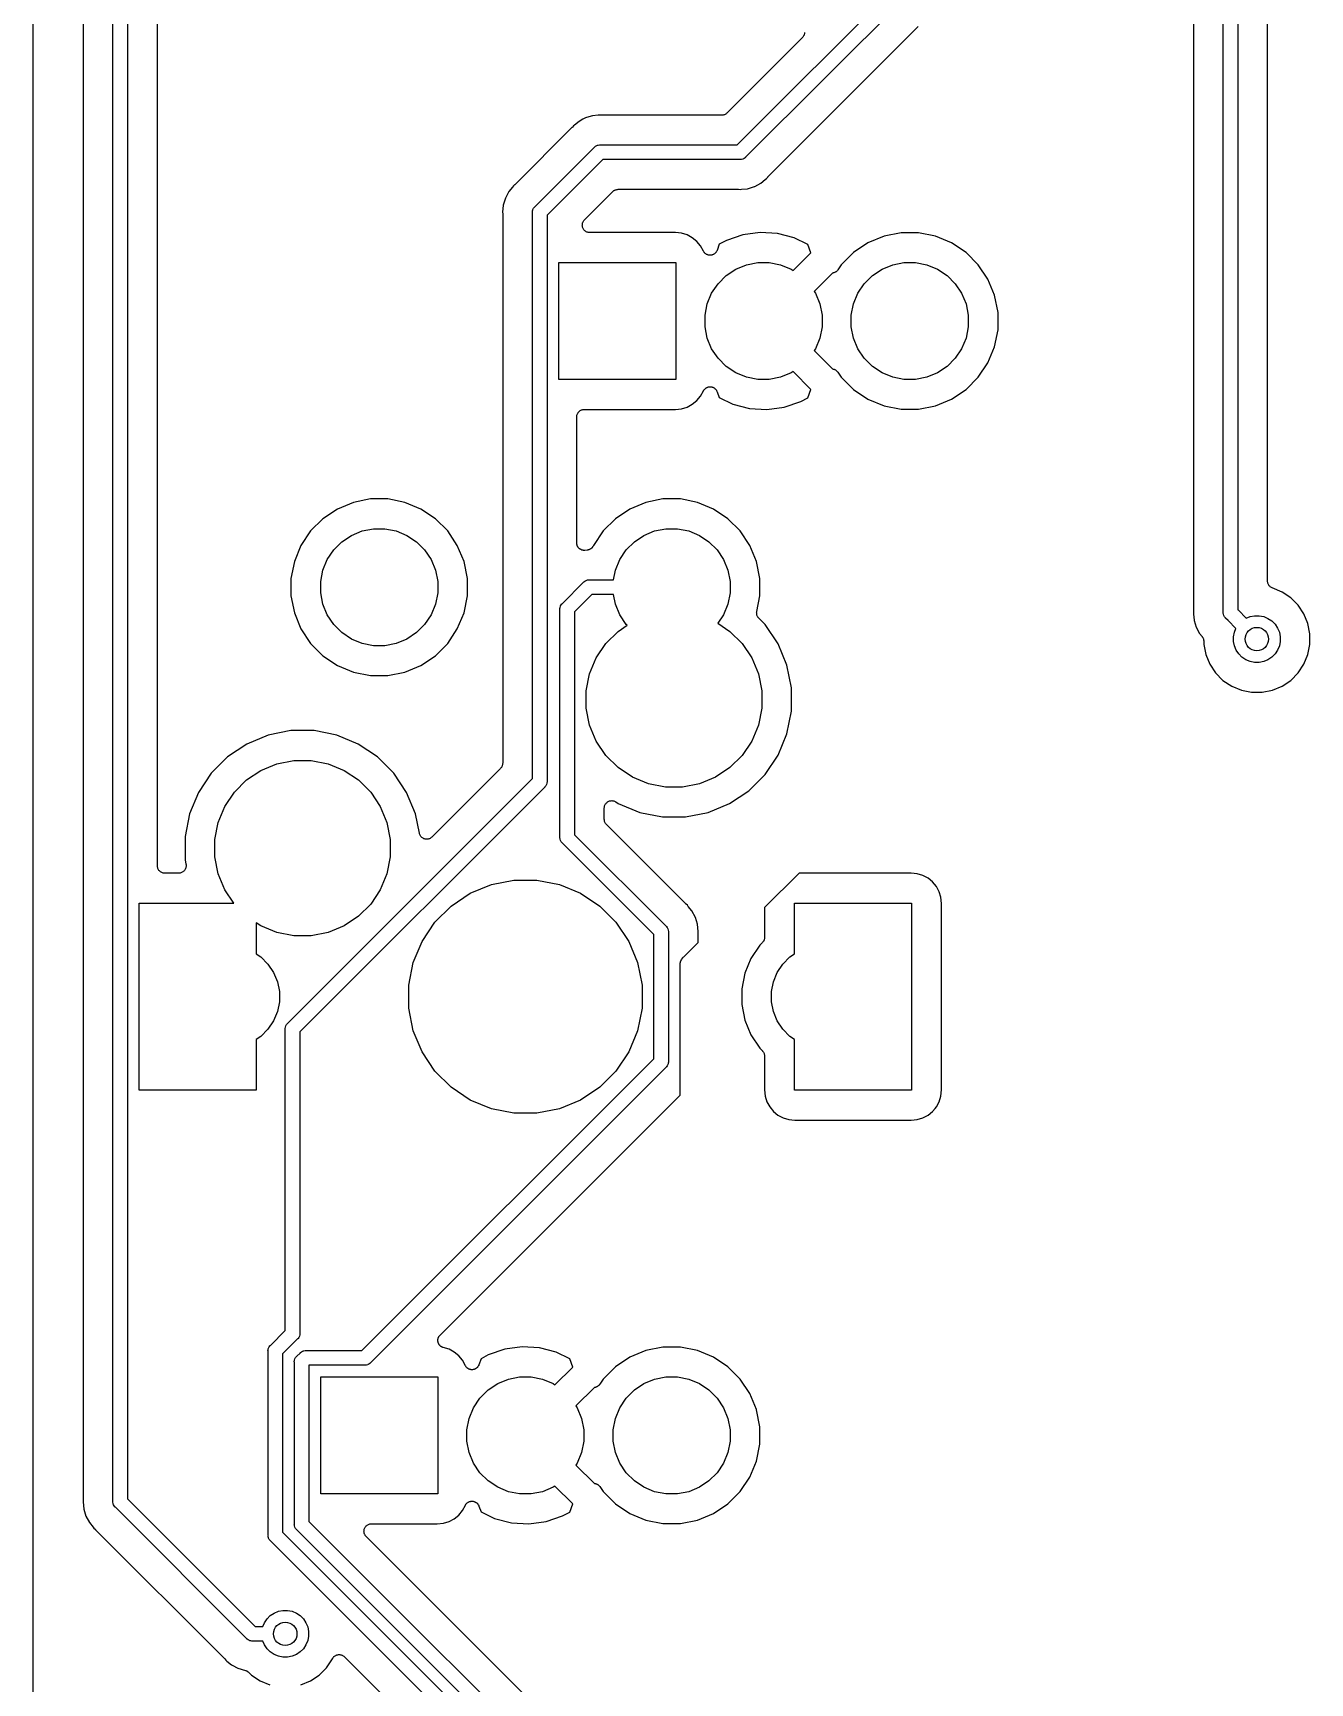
# Model space of a CAD drawing. Extents: x 59 to 2996, y -153 to 1402.
# Drawn here: x 472.15 to 493.97, y 650.74 to 678.95 of the extents above; entities that cross this region are included whole.
import ezdxf

# ---------------------------------------------------------------- set-up
doc = ezdxf.new("R2010")
doc.units = 0
doc.layers.add('BLACK', color=7, linetype='CONTINUOUS')

msp = doc.modelspace()

# ---------------------------------------------------------------- linework, layer by layer
at = {"layer": 'BLACK', "linetype": 'Continuous'}
for points in [[(472.146, 625.488), (472.146, 708.539)], [(473.005, 693.875), (473.005, 653.874), (473.005, 653.872), (473.004, 653.867), (473.004, 653.861), (473.002, 653.836), (473.014, 653.712), (473.05, 653.593), (473.109, 653.483), (473.172, 653.406), (473.172, 653.406), (473.188, 653.387), (473.207, 653.371), (473.209, 653.37), (473.212, 653.366), (473.216, 653.362), (475.418, 651.161), (475.419, 651.16), (475.422, 651.156), (475.426, 651.152), (475.442, 651.132), (475.461, 651.117), (475.461, 651.116), (475.538, 651.053), (475.549, 651.048), (475.549, 651.048), (475.648, 650.995), (475.78, 650.955), (475.781, 650.954), (475.786, 650.952), (475.792, 650.95), (475.798, 650.947), (475.804, 650.944), (475.809, 650.941), (475.813, 650.939), (475.819, 650.934), (475.824, 650.93), (475.828, 650.926), (475.833, 650.923), (475.879, 650.877), (476.027, 650.778), (476.193, 650.709)], [(473.763, 693.861), (473.763, 653.888), (475.944, 651.707), (476.076, 651.707), (476.103, 651.772), (476.147, 651.837), (476.202, 651.893), (476.268, 651.937), (476.341, 651.967), (476.418, 651.982), (476.497, 651.982), (476.574, 651.967), (476.647, 651.937), (476.712, 651.893), (476.768, 651.837), (476.812, 651.772), (476.842, 651.699), (476.857, 651.622), (476.857, 651.543), (476.842, 651.466), (476.812, 651.393), (476.768, 651.327), (476.712, 651.271), (476.647, 651.228), (476.574, 651.198), (476.497, 651.182), (476.418, 651.182), (476.341, 651.198), (476.268, 651.228), (476.202, 651.271), (476.147, 651.327), (476.103, 651.393), (476.076, 651.457), (475.898, 651.457), (475.892, 651.457), (475.886, 651.457), (475.886, 651.457), (475.867, 651.459), (475.854, 651.463), (475.844, 651.466), (475.822, 651.478), (475.808, 651.489), (475.808, 651.489), (475.803, 651.493), (475.799, 651.498), (473.554, 653.744), (473.549, 653.747), (473.545, 653.753), (473.533, 653.767), (473.522, 653.788), (473.516, 653.805), (473.514, 653.812), (473.513, 653.83), (473.513, 653.83), (473.512, 653.836), (473.513, 653.842), (473.513, 693.906)], [(485.335, 678.956), (485.334, 678.944), (485.332, 678.932), (485.332, 678.932), (485.332, 678.932), (485.329, 678.92), (485.325, 678.908), (485.325, 678.908), (485.325, 678.908), (485.319, 678.897), (485.313, 678.886), (485.313, 678.886), (485.313, 678.886), (485.305, 678.876), (485.298, 678.867), (484.008, 677.577), (484.008, 677.577), (484.008, 677.577), (484.008, 677.577), (484.007, 677.576), (483.997, 677.569), (483.988, 677.561), (483.988, 677.561), (483.987, 677.561), (483.977, 677.555), (483.967, 677.55), (483.966, 677.55), (483.965, 677.549), (483.954, 677.546), (483.943, 677.543), (483.942, 677.543), (483.941, 677.542), (483.93, 677.541), (483.918, 677.54), (481.87, 677.54), (481.868, 677.54), (481.863, 677.541), (481.858, 677.541), (481.833, 677.543), (481.808, 677.541), (481.808, 677.541), (481.709, 677.531), (481.645, 677.512), (481.645, 677.512), (481.589, 677.495), (481.547, 677.472), (481.48, 677.436), (481.402, 677.373), (481.402, 677.373), (481.383, 677.357), (481.367, 677.338), (481.366, 677.336), (481.362, 677.333), (481.359, 677.328), (480.386, 676.356), (480.385, 676.355), (480.381, 676.351), (480.377, 676.348), (480.358, 676.332), (480.342, 676.312), (480.342, 676.312), (480.279, 676.235), (480.22, 676.125), (480.184, 676.006), (480.172, 675.882), (480.174, 675.857), (480.174, 675.855), (480.174, 675.85), (480.175, 675.845), (480.175, 666.465), (480.175, 666.464), (480.175, 666.464), (480.175, 666.464), (480.175, 666.463), (480.173, 666.451), (480.172, 666.44), (480.172, 666.439), (480.172, 666.438), (480.168, 666.427), (480.165, 666.416), (480.165, 666.415), (480.164, 666.415), (480.159, 666.404), (480.153, 666.394), (480.153, 666.394), (480.152, 666.393), (480.145, 666.384), (480.137, 666.375), (478.964, 665.201), (478.963, 665.201), (478.963, 665.201), (478.963, 665.201), (478.963, 665.2), (478.953, 665.193), (478.944, 665.185), (478.944, 665.185), (478.943, 665.185), (478.932, 665.179), (478.922, 665.173), (478.922, 665.173), (478.921, 665.173), (478.91, 665.17), (478.898, 665.166), (478.898, 665.166), (478.897, 665.166), (478.885, 665.165), (478.873, 665.164), (478.873, 665.164), (478.873, 665.164), (478.861, 665.166), (478.849, 665.167), (478.848, 665.167), (478.848, 665.167), (478.837, 665.17), (478.825, 665.174), (478.825, 665.174), (478.824, 665.174), (478.814, 665.18), (478.803, 665.186), (478.803, 665.186), (478.803, 665.186), (478.793, 665.194), (478.784, 665.202), (478.784, 665.202), (478.784, 665.202), (478.776, 665.212), (478.768, 665.221), (478.768, 665.221), (478.768, 665.221), (478.762, 665.232), (478.757, 665.243), (478.757, 665.243), (478.757, 665.243), (478.753, 665.255), (478.75, 665.266), (478.683, 665.599), (478.532, 665.964), (478.312, 666.293), (478.033, 666.573), (477.704, 666.792), (477.338, 666.944), (476.95, 667.021), (476.555, 667.021), (476.167, 666.944), (475.801, 666.792), (475.473, 666.573), (475.193, 666.293), (474.973, 665.964), (474.822, 665.599), (474.745, 665.211), (474.745, 664.815), (474.76, 664.736), (474.761, 664.735), (474.761, 664.735), (474.761, 664.735), (474.761, 664.734), (474.762, 664.722), (474.763, 664.71), (474.763, 664.71), (474.763, 664.709), (474.762, 664.697), (474.76, 664.685), (474.76, 664.685), (474.76, 664.685), (474.757, 664.673), (474.753, 664.662), (474.753, 664.661), (474.753, 664.661), (474.747, 664.651), (474.741, 664.64), (474.741, 664.64), (474.741, 664.639), (474.733, 664.63), (474.725, 664.621), (474.725, 664.621), (474.725, 664.62), (474.715, 664.613), (474.706, 664.605), (474.706, 664.605), (474.706, 664.605), (474.695, 664.599), (474.684, 664.594), (474.684, 664.593), (474.684, 664.593), (474.672, 664.59), (474.661, 664.586), (474.66, 664.586), (474.66, 664.586), (474.648, 664.585), (474.636, 664.584), (474.398, 664.584), (474.397, 664.584), (474.397, 664.584), (474.397, 664.584), (474.396, 664.584), (474.384, 664.585), (474.372, 664.587), (474.372, 664.587), (474.371, 664.587), (474.36, 664.59), (474.348, 664.594), (474.348, 664.594), (474.348, 664.594), (474.337, 664.6), (474.327, 664.606), (474.326, 664.606), (474.326, 664.606), (474.317, 664.614), (474.308, 664.622), (474.307, 664.622), (474.307, 664.622), (474.299, 664.631), (474.292, 664.641), (474.292, 664.641), (474.291, 664.641), (474.286, 664.652), (474.28, 664.663), (474.28, 664.663), (474.28, 664.663), (474.277, 664.675), (474.273, 664.686), (474.273, 664.687), (474.273, 664.687), (474.272, 664.699), (474.271, 664.711), (474.271, 669.634), (474.271, 688.684)], [(492.741, 681.153), (492.741, 669.087), (492.75, 669.078), (492.885, 668.943), (492.949, 668.97), (493.027, 668.986), (493.106, 668.986), (493.183, 668.97), (493.256, 668.94), (493.321, 668.896), (493.377, 668.841), (493.421, 668.775), (493.451, 668.702), (493.466, 668.625), (493.466, 668.546), (493.451, 668.469), (493.421, 668.396), (493.377, 668.331), (493.321, 668.275), (493.256, 668.231), (493.183, 668.201), (493.106, 668.186), (493.027, 668.186), (492.949, 668.201), (492.877, 668.231), (492.811, 668.275), (492.755, 668.331), (492.712, 668.396), (492.682, 668.469), (492.666, 668.546), (492.666, 668.625), (492.682, 668.702), (492.708, 668.767), (492.573, 668.901), (492.532, 668.943), (492.527, 668.947), (492.523, 668.952), (492.512, 668.966), (492.5, 668.987), (492.493, 669.011), (492.492, 669.021), (492.491, 669.029), (492.491, 669.036), (492.491, 669.042), (492.491, 681.166)], [(491.983, 679.791), (491.983, 669.073), (491.983, 669.071), (491.983, 669.066), (491.983, 669.06), (491.98, 669.036), (491.983, 669.011), (491.992, 668.911), (491.994, 668.905), (491.994, 668.905), (492.028, 668.792), (492.087, 668.682), (492.129, 668.631), (492.13, 668.63), (492.133, 668.625), (492.137, 668.621), (492.14, 668.615), (492.144, 668.609), (492.146, 668.604), (492.149, 668.599), (492.151, 668.592), (492.153, 668.586), (492.154, 668.58), (492.156, 668.575), (492.156, 668.568), (492.158, 668.561), (492.158, 668.556), (492.158, 668.55), (492.158, 668.496), (492.193, 668.321), (492.261, 668.155), (492.361, 668.007), (492.487, 667.88), (492.636, 667.781), (492.801, 667.712), (492.977, 667.678), (493.156, 667.678), (493.331, 667.712), (493.496, 667.781), (493.645, 667.88), (493.771, 668.007), (493.871, 668.155), (493.939, 668.321), (493.974, 668.496), (493.974, 668.675), (493.939, 668.85), (493.871, 669.016), (493.771, 669.164), (493.645, 669.291), (493.496, 669.39), (493.328, 669.46), (493.327, 669.46), (493.327, 669.46), (493.327, 669.46), (493.326, 669.461), (493.316, 669.467), (493.305, 669.472), (493.305, 669.472), (493.304, 669.473), (493.295, 669.48), (493.286, 669.488), (493.286, 669.488), (493.285, 669.489), (493.278, 669.498), (493.27, 669.507), (493.27, 669.508), (493.27, 669.508), (493.264, 669.519), (493.259, 669.529), (493.259, 669.53), (493.258, 669.53), (493.255, 669.541), (493.252, 669.553), (493.252, 669.553), (493.251, 669.554), (493.25, 669.566), (493.249, 669.577), (493.249, 679.751)], [(480.365, 649.012), (476.204, 653.173), (476.199, 653.177), (476.195, 653.182), (476.183, 653.196), (476.172, 653.218), (476.171, 653.22), (476.164, 653.242), (476.163, 653.26), (476.163, 653.26), (476.162, 653.266), (476.163, 653.272), (476.163, 656.413), (476.162, 656.419), (476.164, 656.436), (476.164, 656.444), (476.168, 656.455), (476.172, 656.467), (476.183, 656.489), (476.195, 656.503), (476.195, 656.503), (476.199, 656.508), (476.204, 656.512), (476.458, 656.766), (476.458, 661.919), (476.457, 661.925), (476.458, 661.931), (476.458, 661.931), (476.46, 661.95), (476.467, 661.973), (476.478, 661.995), (476.494, 662.014), (476.499, 662.018), (480.683, 666.202), (480.683, 675.876), (480.682, 675.882), (480.684, 675.905), (480.684, 675.906), (480.69, 675.924), (480.692, 675.93), (480.703, 675.952), (480.715, 675.966), (480.715, 675.966), (480.719, 675.971), (480.724, 675.975), (481.74, 676.991), (481.744, 676.996), (481.749, 677), (481.749, 677), (481.763, 677.012), (481.785, 677.023), (481.797, 677.027), (481.808, 677.03), (481.827, 677.032), (481.827, 677.032), (481.833, 677.033), (481.839, 677.032), (484.181, 677.032), (486.827, 679.678)], [(487.036, 679.533), (484.326, 676.823), (484.322, 676.818), (484.317, 676.814), (484.303, 676.803), (484.282, 676.792), (484.281, 676.791), (484.257, 676.784), (484.239, 676.782), (484.239, 676.782), (484.233, 676.782), (484.227, 676.782), (481.885, 676.782), (480.933, 675.83), (480.933, 666.156), (480.933, 666.15), (480.931, 666.125), (480.924, 666.102), (480.912, 666.08), (480.9, 666.066), (480.9, 666.066), (480.896, 666.061), (480.892, 666.057), (476.708, 661.873), (476.708, 656.721), (476.709, 656.715), (476.708, 656.708), (476.708, 656.708), (476.706, 656.69), (476.699, 656.667), (476.689, 656.648), (476.687, 656.645), (476.676, 656.631), (476.676, 656.631), (476.672, 656.626), (476.667, 656.622), (476.413, 656.368), (476.413, 653.318), (480.551, 649.179)], [(481.954, 649.131), (477.84, 653.245), (477.839, 653.246), (477.839, 653.246), (477.839, 653.246), (477.839, 653.246), (477.831, 653.256), (477.824, 653.265), (477.824, 653.266), (477.824, 653.266), (477.818, 653.277), (477.812, 653.287), (477.812, 653.288), (477.812, 653.288), (477.809, 653.3), (477.805, 653.311), (477.805, 653.311), (477.805, 653.312), (477.804, 653.324), (477.803, 653.336), (477.803, 653.336), (477.803, 653.336), (477.804, 653.348), (477.806, 653.36), (477.806, 653.361), (477.806, 653.361), (477.809, 653.372), (477.813, 653.384), (477.813, 653.384), (477.813, 653.384), (477.819, 653.395), (477.825, 653.406), (477.825, 653.406), (477.825, 653.406), (477.833, 653.416), (477.841, 653.425), (477.841, 653.425), (477.841, 653.425), (477.85, 653.433), (477.86, 653.441), (477.86, 653.441), (477.86, 653.441), (477.871, 653.447), (477.882, 653.452), (477.882, 653.452), (477.882, 653.452), (477.894, 653.456), (477.905, 653.459), (477.906, 653.459), (477.906, 653.46), (477.918, 653.461), (477.93, 653.462), (479.056, 653.462), (479.162, 653.472), (479.258, 653.501), (479.346, 653.549), (479.424, 653.612), (479.487, 653.689), (479.537, 653.782), (479.537, 653.784), (479.542, 653.791), (479.547, 653.798), (479.549, 653.801), (479.552, 653.804), (479.558, 653.81), (479.564, 653.817), (479.567, 653.819), (479.569, 653.821), (479.577, 653.826), (479.584, 653.831), (479.587, 653.833), (479.59, 653.835), (479.598, 653.838), (479.606, 653.842), (479.61, 653.843), (479.613, 653.844), (479.622, 653.846), (479.63, 653.848), (479.634, 653.848), (479.637, 653.849), (479.646, 653.849), (479.655, 653.849), (479.659, 653.848), (479.662, 653.848), (479.671, 653.847), (479.68, 653.845), (479.683, 653.844), (479.686, 653.843), (479.695, 653.84), (479.703, 653.837), (479.706, 653.835), (479.709, 653.834), (479.717, 653.829), (479.724, 653.824), (479.727, 653.822), (479.73, 653.82), (479.736, 653.814), (479.743, 653.808), (479.745, 653.805), (479.747, 653.802), (479.752, 653.795), (479.757, 653.788), (479.759, 653.785), (479.761, 653.782), (479.764, 653.773), (479.768, 653.765), (479.804, 653.665), (480.037, 653.552), (480.324, 653.477), (480.62, 653.459), (480.915, 653.499), (481.198, 653.597), (481.32, 653.662), (481.372, 653.805), (481.068, 654.108), (481.036, 654.087), (480.854, 654.011), (480.661, 653.973), (480.464, 653.973), (480.271, 654.011), (480.089, 654.087), (479.925, 654.196), (479.786, 654.335), (479.676, 654.499), (479.601, 654.681), (479.563, 654.874), (479.563, 655.071), (479.601, 655.265), (479.676, 655.447), (479.786, 655.61), (479.925, 655.75), (480.089, 655.859), (480.271, 655.935), (480.464, 655.973), (480.661, 655.973), (480.854, 655.935), (481.036, 655.859), (481.068, 655.838), (481.372, 656.141), (481.321, 656.281), (481.089, 656.394), (480.801, 656.469), (480.505, 656.487), (480.211, 656.447), (479.928, 656.349), (479.805, 656.284), (479.768, 656.18), (479.767, 656.179), (479.764, 656.171), (479.76, 656.163), (479.758, 656.16), (479.756, 656.157), (479.751, 656.15), (479.746, 656.142), (479.744, 656.14), (479.741, 656.137), (479.735, 656.131), (479.728, 656.125), (479.725, 656.123), (479.723, 656.121), (479.715, 656.116), (479.708, 656.111), (479.704, 656.11), (479.701, 656.108), (479.693, 656.105), (479.685, 656.102), (479.681, 656.101), (479.678, 656.1), (479.669, 656.099), (479.66, 656.097), (479.657, 656.097), (479.653, 656.097), (479.644, 656.097), (479.636, 656.097), (479.632, 656.098), (479.629, 656.098), (479.62, 656.101), (479.611, 656.102), (479.608, 656.104), (479.605, 656.105), (479.597, 656.108), (479.588, 656.112), (479.585, 656.114), (479.582, 656.115), (479.575, 656.121), (479.568, 656.126), (479.565, 656.128), (479.562, 656.13), (479.557, 656.137), (479.55, 656.143), (479.548, 656.146), (479.546, 656.149), (479.542, 656.157), (479.537, 656.164), (479.487, 656.257), (479.424, 656.334), (479.346, 656.397), (479.258, 656.445), (479.156, 656.475), (479.155, 656.476), (479.149, 656.478), (479.144, 656.48), (479.138, 656.483), (479.132, 656.486), (479.127, 656.489), (479.122, 656.492), (479.117, 656.496), (479.112, 656.5), (479.107, 656.504), (479.103, 656.508), (479.099, 656.513), (479.094, 656.517), (479.091, 656.522), (479.087, 656.527), (479.084, 656.533), (479.081, 656.538), (479.079, 656.544), (479.076, 656.549), (479.074, 656.555), (479.071, 656.561), (479.07, 656.567), (479.069, 656.573), (479.068, 656.579), (479.067, 656.586), (479.067, 656.591), (479.066, 656.597), (479.067, 656.604), (479.067, 656.61), (479.068, 656.616), (479.069, 656.622), (479.071, 656.628), (479.072, 656.635), (479.074, 656.64), (479.076, 656.646), (479.079, 656.651), (479.082, 656.657), (479.085, 656.662), (479.088, 656.668), (479.092, 656.673), (479.096, 656.678), (479.1, 656.682), (479.104, 656.687), (483.207, 660.79), (483.207, 663.001), (483.206, 663.01), (483.209, 663.048), (483.22, 663.084), (483.231, 663.103), (483.238, 663.117), (483.253, 663.136), (483.256, 663.138), (483.256, 663.138), (483.262, 663.146), (483.269, 663.152), (483.515, 663.397), (483.515, 663.549), (483.515, 663.55), (483.515, 663.556), (483.515, 663.561), (483.518, 663.586), (483.505, 663.71), (483.469, 663.829), (483.41, 663.939), (483.347, 664.016), (483.347, 664.016), (483.331, 664.036), (483.312, 664.052), (483.311, 664.053), (483.307, 664.057), (483.303, 664.06), (481.948, 665.415), (481.948, 665.415), (481.948, 665.415), (481.948, 665.415), (481.947, 665.416), (481.939, 665.425), (481.932, 665.434), (481.932, 665.435), (481.931, 665.436), (481.926, 665.446), (481.92, 665.456), (481.92, 665.457), (481.92, 665.458), (481.916, 665.469), (481.913, 665.48), (481.913, 665.481), (481.913, 665.481), (481.912, 665.493), (481.911, 665.505), (481.911, 665.697), (481.911, 665.698), (481.911, 665.698), (481.911, 665.698), (481.911, 665.699), (481.912, 665.711), (481.913, 665.723), (481.913, 665.723), (481.913, 665.723), (481.917, 665.735), (481.921, 665.746), (481.921, 665.747), (481.921, 665.747), (481.927, 665.757), (481.933, 665.768), (481.933, 665.768), (481.933, 665.769), (481.941, 665.778), (481.948, 665.787), (481.949, 665.787), (481.949, 665.788), (481.958, 665.795), (481.968, 665.803), (481.968, 665.803), (481.968, 665.803), (481.979, 665.809), (481.99, 665.814), (481.99, 665.814), (481.99, 665.815), (482.002, 665.818), (482.013, 665.821), (482.014, 665.821), (482.014, 665.822), (482.026, 665.823), (482.038, 665.824), (482.038, 665.824), (482.039, 665.824), (482.051, 665.823), (482.063, 665.821), (482.063, 665.821), (482.063, 665.821), (482.075, 665.818), (482.086, 665.814), (482.087, 665.814), (482.087, 665.814), (482.098, 665.808), (482.108, 665.802), (482.151, 665.773), (482.517, 665.622), (482.905, 665.545), (483.3, 665.545), (483.688, 665.622), (484.054, 665.773), (484.383, 665.993), (484.662, 666.273), (484.882, 666.602), (485.033, 666.967), (485.111, 667.355), (485.111, 667.751), (485.033, 668.139), (484.882, 668.504), (484.662, 668.833), (484.552, 668.943), (484.552, 668.943), (484.552, 668.943), (484.552, 668.943), (484.551, 668.944), (484.544, 668.953), (484.536, 668.963), (484.536, 668.963), (484.536, 668.964), (484.53, 668.974), (484.525, 668.985), (484.524, 668.985), (484.524, 668.986), (484.521, 668.997), (484.518, 669.008), (484.517, 669.009), (484.517, 669.009), (484.516, 669.021), (484.515, 669.033), (484.515, 669.034), (484.515, 669.034), (484.516, 669.046), (484.518, 669.058), (484.571, 669.324), (484.571, 669.621), (484.513, 669.913), (484.399, 670.187), (484.234, 670.434), (484.024, 670.644), (483.777, 670.809), (483.503, 670.923), (483.211, 670.981), (482.914, 670.981), (482.623, 670.923), (482.348, 670.809), (482.101, 670.644), (481.891, 670.434), (481.726, 670.187), (481.725, 670.184), (481.724, 670.182), (481.722, 670.177), (481.719, 670.172), (481.716, 670.167), (481.712, 670.161), (481.709, 670.156), (481.705, 670.152), (481.701, 670.147), (481.696, 670.142), (481.692, 670.138), (481.688, 670.134), (481.682, 670.13), (481.677, 670.126), (481.672, 670.124), (481.667, 670.12), (481.661, 670.118), (481.655, 670.115), (481.65, 670.113), (481.644, 670.111), (481.638, 670.11), (481.631, 670.108), (481.626, 670.107), (481.62, 670.106), (481.58, 670.102), (481.578, 670.102), (481.573, 670.102), (481.567, 670.102), (481.56, 670.102), (481.554, 670.102), (481.548, 670.104), (481.542, 670.104), (481.536, 670.106), (481.529, 670.108), (481.524, 670.11), (481.518, 670.112), (481.513, 670.115), (481.507, 670.117), (481.502, 670.121), (481.497, 670.123), (481.492, 670.128), (481.486, 670.131), (481.482, 670.135), (481.478, 670.139), (481.473, 670.144), (481.469, 670.149), (481.466, 670.154), (481.462, 670.158), (481.459, 670.164), (481.455, 670.17), (481.453, 670.175), (481.45, 670.18), (481.448, 670.187), (481.446, 670.193), (481.445, 670.198), (481.443, 670.204), (481.442, 670.211), (481.441, 670.217), (481.441, 670.223), (481.441, 670.229), (481.441, 672.385), (481.441, 672.386), (481.441, 672.386), (481.441, 672.386), (481.441, 672.387), (481.442, 672.399), (481.443, 672.41), (481.443, 672.411), (481.443, 672.411), (481.447, 672.423), (481.451, 672.434), (481.451, 672.434), (481.451, 672.435), (481.457, 672.445), (481.462, 672.456), (481.463, 672.456), (481.463, 672.457), (481.471, 672.466), (481.478, 672.475), (481.478, 672.475), (481.479, 672.476), (481.488, 672.483), (481.497, 672.491), (481.498, 672.491), (481.498, 672.491), (481.509, 672.497), (481.519, 672.502), (481.52, 672.502), (481.52, 672.503), (481.532, 672.506), (481.543, 672.509), (481.543, 672.509), (481.544, 672.51), (481.556, 672.511), (481.568, 672.512), (483.126, 672.512), (483.232, 672.522), (483.328, 672.551), (483.416, 672.599), (483.494, 672.662), (483.557, 672.739), (483.607, 672.832), (483.607, 672.834), (483.612, 672.841), (483.617, 672.848), (483.619, 672.851), (483.622, 672.854), (483.628, 672.86), (483.634, 672.867), (483.637, 672.869), (483.639, 672.871), (483.647, 672.876), (483.654, 672.881), (483.657, 672.883), (483.66, 672.885), (483.668, 672.888), (483.676, 672.892), (483.68, 672.893), (483.683, 672.894), (483.692, 672.896), (483.7, 672.898), (483.704, 672.898), (483.707, 672.899), (483.716, 672.899), (483.725, 672.899), (483.729, 672.898), (483.732, 672.898), (483.741, 672.897), (483.75, 672.895), (483.753, 672.894), (483.756, 672.893), (483.765, 672.89), (483.773, 672.887), (483.776, 672.885), (483.779, 672.884), (483.787, 672.879), (483.794, 672.874), (483.797, 672.872), (483.8, 672.87), (483.806, 672.864), (483.813, 672.858), (483.815, 672.855), (483.817, 672.852), (483.822, 672.845), (483.827, 672.838), (483.829, 672.835), (483.831, 672.832), (483.834, 672.823), (483.838, 672.815), (483.874, 672.715), (484.107, 672.602), (484.394, 672.527), (484.69, 672.509), (484.985, 672.549), (485.268, 672.647), (485.39, 672.712), (485.442, 672.855), (485.138, 673.158), (485.106, 673.137), (484.924, 673.061), (484.731, 673.023), (484.534, 673.023), (484.341, 673.061), (484.159, 673.137), (483.995, 673.246), (483.856, 673.385), (483.746, 673.549), (483.671, 673.731), (483.633, 673.924), (483.633, 674.121), (483.671, 674.315), (483.746, 674.497), (483.856, 674.66), (483.995, 674.8), (484.159, 674.909), (484.341, 674.985), (484.534, 675.023), (484.731, 675.023), (484.924, 674.985), (485.106, 674.909), (485.138, 674.888), (485.442, 675.191), (485.391, 675.331), (485.159, 675.444), (484.871, 675.519), (484.575, 675.537), (484.281, 675.497), (483.998, 675.399), (483.875, 675.334), (483.838, 675.23), (483.837, 675.229), (483.834, 675.221), (483.83, 675.213), (483.828, 675.21), (483.826, 675.207), (483.821, 675.2), (483.816, 675.192), (483.814, 675.19), (483.811, 675.187), (483.805, 675.181), (483.798, 675.175), (483.795, 675.173), (483.793, 675.171), (483.785, 675.166), (483.778, 675.161), (483.774, 675.16), (483.771, 675.158), (483.763, 675.155), (483.755, 675.152), (483.751, 675.151), (483.748, 675.15), (483.739, 675.149), (483.73, 675.147), (483.727, 675.147), (483.723, 675.147), (483.714, 675.147), (483.706, 675.147), (483.702, 675.148), (483.699, 675.148), (483.69, 675.151), (483.681, 675.152), (483.678, 675.154), (483.675, 675.155), (483.667, 675.158), (483.658, 675.162), (483.655, 675.164), (483.652, 675.165), (483.645, 675.171), (483.638, 675.176), (483.635, 675.178), (483.632, 675.18), (483.627, 675.187), (483.62, 675.193), (483.618, 675.196), (483.616, 675.199), (483.612, 675.207), (483.607, 675.214), (483.557, 675.307), (483.494, 675.384), (483.416, 675.447), (483.328, 675.495), (483.232, 675.524), (483.126, 675.534), (481.662, 675.534), (481.66, 675.534), (481.66, 675.534), (481.66, 675.534), (481.66, 675.534), (481.648, 675.535), (481.636, 675.537), (481.635, 675.537), (481.635, 675.537), (481.623, 675.541), (481.612, 675.544), (481.612, 675.544), (481.611, 675.544), (481.601, 675.55), (481.59, 675.556), (481.59, 675.556), (481.59, 675.556), (481.58, 675.564), (481.571, 675.572), (481.571, 675.572), (481.571, 675.572), (481.563, 675.582), (481.555, 675.591), (481.555, 675.591), (481.555, 675.591), (481.55, 675.602), (481.544, 675.613), (481.544, 675.613), (481.544, 675.613), (481.54, 675.625), (481.537, 675.637), (481.537, 675.637), (481.537, 675.637), (481.536, 675.649), (481.535, 675.661), (481.535, 675.662), (481.535, 675.662), (481.536, 675.674), (481.537, 675.686), (481.537, 675.686), (481.537, 675.687), (481.541, 675.698), (481.544, 675.71), (481.544, 675.71), (481.544, 675.71), (481.55, 675.721), (481.556, 675.732), (481.556, 675.732), (481.556, 675.732), (481.564, 675.741), (481.572, 675.751), (482.058, 676.237), (482.058, 676.237), (482.058, 676.237), (482.058, 676.237), (482.059, 676.238), (482.068, 676.246), (482.077, 676.253), (482.078, 676.253), (482.079, 676.254), (482.089, 676.259), (482.099, 676.265), (482.1, 676.265), (482.101, 676.265), (482.112, 676.268), (482.123, 676.272), (482.124, 676.272), (482.124, 676.272), (482.136, 676.273), (482.148, 676.274), (484.196, 676.274), (484.197, 676.274), (484.203, 676.274), (484.208, 676.274), (484.233, 676.271), (484.258, 676.274), (484.258, 676.274), (484.357, 676.283), (484.476, 676.32), (484.484, 676.324), (484.586, 676.378), (484.663, 676.442), (484.663, 676.442), (484.683, 676.457), (484.699, 676.477), (484.7, 676.478), (484.704, 676.482), (484.707, 676.486), (487.277, 679.056)], [(481.408, 648.605), (476.654, 653.36), (476.649, 653.364), (476.643, 653.371), (476.633, 653.383), (476.622, 653.404), (476.621, 653.407), (476.614, 653.428), (476.613, 653.446), (476.613, 653.446), (476.612, 653.452), (476.613, 653.459), (476.613, 656.227), (476.612, 656.233), (476.614, 656.257), (476.622, 656.281), (476.633, 656.303), (476.645, 656.317), (476.645, 656.317), (476.649, 656.322), (476.654, 656.326), (476.71, 656.382), (476.714, 656.387), (476.719, 656.391), (476.719, 656.391), (476.733, 656.402), (476.755, 656.414), (476.772, 656.419), (476.778, 656.421), (476.797, 656.423), (476.797, 656.423), (476.803, 656.424), (476.809, 656.423), (477.768, 656.423), (482.757, 661.412), (482.757, 663.534), (481.194, 665.097), (481.189, 665.101), (481.185, 665.106), (481.173, 665.12), (481.162, 665.142), (481.154, 665.165), (481.154, 665.173), (481.153, 665.184), (481.153, 665.184), (481.152, 665.19), (481.153, 665.196), (481.153, 669.096), (481.152, 669.102), (481.153, 669.108), (481.153, 669.108), (481.154, 669.127), (481.162, 669.15), (481.163, 669.154), (481.173, 669.172), (481.185, 669.186), (481.185, 669.186), (481.189, 669.191), (481.194, 669.195), (481.556, 669.557), (481.56, 669.562), (481.564, 669.566), (481.564, 669.566), (481.579, 669.577), (481.6, 669.589), (481.624, 669.596), (481.625, 669.596), (481.642, 669.598), (481.648, 669.599), (481.655, 669.598), (482.068, 669.598), (482.101, 669.765), (482.176, 669.947), (482.286, 670.11), (482.425, 670.25), (482.589, 670.359), (482.771, 670.435), (482.964, 670.473), (483.161, 670.473), (483.354, 670.435), (483.536, 670.359), (483.7, 670.25), (483.839, 670.11), (483.949, 669.947), (484.024, 669.765), (484.063, 669.571), (484.063, 669.374), (484.024, 669.181), (483.949, 668.999), (483.853, 668.856), (484.059, 668.718), (484.268, 668.509), (484.432, 668.263), (484.545, 667.99), (484.603, 667.701), (484.603, 667.405), (484.545, 667.115), (484.432, 666.842), (484.268, 666.597), (484.059, 666.388), (483.813, 666.224), (483.54, 666.111), (483.25, 666.053), (482.955, 666.053), (482.665, 666.111), (482.392, 666.224), (482.146, 666.388), (481.938, 666.597), (481.773, 666.842), (481.66, 667.115), (481.603, 667.405), (481.603, 667.701), (481.66, 667.99), (481.773, 668.263), (481.938, 668.509), (482.146, 668.718), (482.3, 668.821), (482.286, 668.835), (482.176, 668.999), (482.101, 669.181), (482.068, 669.348), (481.7, 669.348), (481.403, 669.05), (481.403, 665.242), (482.966, 663.679), (482.97, 663.675), (482.974, 663.67), (482.974, 663.67), (482.986, 663.656), (482.998, 663.634), (483.005, 663.611), (483.007, 663.586), (483.007, 663.58), (483.007, 661.366), (483.007, 661.36), (483.007, 661.354), (483.007, 661.354), (483.005, 661.335), (483.001, 661.324), (482.998, 661.312), (482.986, 661.29), (482.974, 661.276), (482.974, 661.276), (482.97, 661.271), (482.966, 661.267), (477.912, 656.214), (477.908, 656.209), (477.904, 656.205), (477.889, 656.194), (477.871, 656.184), (477.868, 656.182), (477.844, 656.175), (477.826, 656.173), (477.826, 656.173), (477.82, 656.172), (477.813, 656.173), (476.863, 656.173), (476.863, 653.504), (481.617, 648.75)], [(476.722, 650.709), (476.888, 650.778), (477.036, 650.877), (477.163, 651.003), (477.263, 651.154), (477.267, 651.162), (477.273, 651.172), (477.273, 651.172), (477.274, 651.173), (477.281, 651.182), (477.289, 651.191), (477.289, 651.191), (477.29, 651.192), (477.299, 651.199), (477.308, 651.207), (477.309, 651.207), (477.309, 651.207), (477.32, 651.213), (477.33, 651.218), (477.331, 651.218), (477.331, 651.218), (477.342, 651.222), (477.354, 651.225), (477.354, 651.225), (477.355, 651.225), (477.367, 651.227), (477.379, 651.228), (477.379, 651.228), (477.379, 651.228), (477.391, 651.226), (477.403, 651.225), (477.404, 651.225), (477.404, 651.225), (477.416, 651.221), (477.427, 651.218), (477.427, 651.218), (477.428, 651.218), (477.438, 651.212), (477.449, 651.206), (477.449, 651.206), (477.449, 651.206), (477.459, 651.198), (477.468, 651.19), (479.984, 648.675)]]:
    msp.add_lwpolyline(points, dxfattribs=at)
for points in [[(486.693, 675.473), (486.418, 675.359), (486.171, 675.194), (485.961, 674.984), (485.903, 674.897), (485.902, 674.896), (485.896, 674.889), (485.891, 674.882), (485.889, 674.88), (485.886, 674.877), (485.879, 674.871), (485.873, 674.865), (485.87, 674.864), (485.867, 674.862), (485.859, 674.857), (485.851, 674.853), (485.848, 674.852), (485.845, 674.85), (485.836, 674.848), (485.828, 674.845), (485.824, 674.844), (485.821, 674.843), (485.812, 674.842), (485.811, 674.842), (485.497, 674.529), (485.519, 674.497), (485.594, 674.315), (485.633, 674.121), (485.633, 673.924), (485.594, 673.731), (485.519, 673.549), (485.497, 673.517), (485.811, 673.204), (485.814, 673.203), (485.823, 673.202), (485.826, 673.201), (485.83, 673.201), (485.838, 673.198), (485.847, 673.195), (485.85, 673.193), (485.853, 673.192), (485.861, 673.188), (485.868, 673.183), (485.871, 673.181), (485.874, 673.179), (485.881, 673.173), (485.888, 673.168), (485.89, 673.165), (485.892, 673.163), (485.898, 673.155), (485.903, 673.148), (485.961, 673.062), (486.171, 672.852), (486.418, 672.687), (486.693, 672.573), (486.984, 672.515), (487.281, 672.515), (487.573, 672.573), (487.847, 672.687), (488.094, 672.852), (488.304, 673.062), (488.469, 673.309), (488.583, 673.583), (488.641, 673.874), (488.641, 674.171), (488.583, 674.463), (488.469, 674.737), (488.304, 674.984), (488.094, 675.194), (487.847, 675.359), (487.573, 675.473), (487.281, 675.531), (486.984, 675.531)], [(481.133, 673.023), (481.133, 675.023), (483.133, 675.023), (483.133, 673.023)], [(487.606, 674.909), (487.77, 674.8), (487.909, 674.66), (488.019, 674.497), (488.094, 674.315), (488.133, 674.121), (488.133, 673.924), (488.094, 673.731), (488.019, 673.549), (487.909, 673.385), (487.77, 673.246), (487.606, 673.137), (487.424, 673.061), (487.231, 673.023), (487.034, 673.023), (486.841, 673.061), (486.659, 673.137), (486.495, 673.246), (486.356, 673.385), (486.246, 673.549), (486.171, 673.731), (486.133, 673.924), (486.133, 674.121), (486.171, 674.315), (486.246, 674.497), (486.356, 674.66), (486.495, 674.8), (486.659, 674.909), (486.841, 674.985), (487.034, 675.023), (487.231, 675.023), (487.424, 674.985)], [(477.623, 670.923), (477.348, 670.809), (477.101, 670.644), (476.891, 670.434), (476.726, 670.187), (476.613, 669.913), (476.555, 669.621), (476.555, 669.324), (476.613, 669.033), (476.726, 668.759), (476.891, 668.512), (477.101, 668.302), (477.348, 668.137), (477.623, 668.023), (477.914, 667.965), (478.211, 667.965), (478.503, 668.023), (478.777, 668.137), (479.024, 668.302), (479.234, 668.512), (479.399, 668.759), (479.513, 669.033), (479.571, 669.324), (479.571, 669.621), (479.513, 669.913), (479.399, 670.187), (479.234, 670.434), (479.024, 670.644), (478.777, 670.809), (478.503, 670.923), (478.211, 670.981), (477.914, 670.981)], [(478.536, 670.359), (478.7, 670.25), (478.839, 670.11), (478.949, 669.947), (479.024, 669.765), (479.063, 669.571), (479.063, 669.374), (479.024, 669.181), (478.949, 668.999), (478.839, 668.835), (478.7, 668.696), (478.536, 668.587), (478.354, 668.511), (478.161, 668.473), (477.964, 668.473), (477.771, 668.511), (477.589, 668.587), (477.425, 668.696), (477.286, 668.835), (477.176, 668.999), (477.101, 669.181), (477.063, 669.374), (477.063, 669.571), (477.101, 669.765), (477.176, 669.947), (477.286, 670.11), (477.425, 670.25), (477.589, 670.359), (477.771, 670.435), (477.964, 670.473), (478.161, 670.473), (478.354, 670.435)], [(477.463, 666.342), (477.709, 666.178), (477.918, 665.969), (478.082, 665.723), (478.195, 665.45), (478.253, 665.161), (478.253, 664.865), (478.195, 664.575), (478.082, 664.302), (477.918, 664.057), (477.709, 663.848), (477.463, 663.684), (477.19, 663.571), (476.9, 663.513), (476.605, 663.513), (476.315, 663.571), (476.042, 663.684), (475.963, 663.737), (475.963, 663.205), (476.04, 663.153), (476.162, 663.031), (476.258, 662.887), (476.324, 662.728), (476.358, 662.559), (476.358, 662.387), (476.324, 662.218), (476.258, 662.058), (476.162, 661.915), (476.04, 661.793), (475.963, 661.741), (475.963, 660.873), (473.963, 660.873), (473.963, 664.073), (475.577, 664.073), (475.423, 664.302), (475.31, 664.575), (475.253, 664.865), (475.253, 665.161), (475.31, 665.45), (475.423, 665.723), (475.588, 665.969), (475.796, 666.178), (476.042, 666.342), (476.315, 666.455), (476.605, 666.513), (476.9, 666.513), (477.19, 666.455)], [(484.652, 663.995), (484.652, 663.49), (484.652, 663.49), (484.652, 663.49), (484.652, 663.49), (484.652, 663.489), (484.65, 663.477), (484.649, 663.465), (484.649, 663.465), (484.649, 663.464), (484.645, 663.453), (484.642, 663.442), (484.642, 663.441), (484.641, 663.44), (484.636, 663.43), (484.63, 663.42), (484.63, 663.419), (484.629, 663.419), (484.622, 663.41), (484.614, 663.401), (484.568, 663.355), (484.417, 663.128), (484.313, 662.876), (484.26, 662.609), (484.26, 662.337), (484.313, 662.07), (484.417, 661.818), (484.568, 661.591), (484.614, 661.545), (484.615, 661.545), (484.615, 661.545), (484.615, 661.545), (484.616, 661.544), (484.623, 661.535), (484.63, 661.526), (484.631, 661.525), (484.631, 661.525), (484.637, 661.514), (484.642, 661.504), (484.642, 661.503), (484.642, 661.503), (484.646, 661.491), (484.649, 661.48), (484.649, 661.48), (484.649, 661.479), (484.65, 661.467), (484.652, 661.456), (484.652, 660.879), (484.662, 660.773), (484.691, 660.678), (484.738, 660.589), (484.802, 660.512), (484.879, 660.449), (484.967, 660.401), (485.063, 660.372), (485.169, 660.362), (487.156, 660.362), (487.262, 660.372), (487.358, 660.401), (487.446, 660.449), (487.524, 660.512), (487.565, 660.562), (487.565, 660.562), (487.587, 660.589), (487.634, 660.678), (487.663, 660.773), (487.674, 660.879), (487.674, 664.067), (487.663, 664.173), (487.634, 664.268), (487.587, 664.357), (487.524, 664.434), (487.446, 664.497), (487.358, 664.545), (487.262, 664.574), (487.156, 664.584), (485.24, 664.584)], [(481.507, 664.24), (481.834, 664.022), (482.111, 663.744), (482.33, 663.417), (482.48, 663.055), (482.557, 662.669), (482.557, 662.277), (482.48, 661.891), (482.33, 661.528), (482.111, 661.202), (481.834, 660.924), (481.507, 660.706), (481.144, 660.556), (480.759, 660.479), (480.366, 660.479), (479.981, 660.556), (479.618, 660.706), (479.292, 660.924), (479.014, 661.202), (478.796, 661.528), (478.645, 661.891), (478.569, 662.277), (478.569, 662.669), (478.645, 663.055), (478.796, 663.417), (479.014, 663.744), (479.292, 664.022), (479.618, 664.24), (479.981, 664.39), (480.366, 664.467), (480.759, 664.467), (481.144, 664.39)], [(485.163, 660.873), (485.163, 661.741), (485.085, 661.793), (484.963, 661.915), (484.867, 662.058), (484.801, 662.218), (484.768, 662.387), (484.768, 662.559), (484.801, 662.728), (484.867, 662.887), (484.963, 663.031), (485.085, 663.153), (485.163, 663.205), (485.163, 664.073), (487.163, 664.073), (487.163, 660.873)], [(482.623, 656.423), (482.348, 656.309), (482.101, 656.144), (481.891, 655.934), (481.833, 655.847), (481.832, 655.846), (481.826, 655.839), (481.821, 655.832), (481.819, 655.83), (481.816, 655.827), (481.809, 655.821), (481.803, 655.815), (481.8, 655.814), (481.797, 655.812), (481.789, 655.807), (481.781, 655.803), (481.778, 655.802), (481.775, 655.8), (481.766, 655.798), (481.758, 655.795), (481.754, 655.794), (481.751, 655.793), (481.742, 655.792), (481.741, 655.792), (481.427, 655.479), (481.449, 655.447), (481.524, 655.265), (481.563, 655.071), (481.563, 654.874), (481.524, 654.681), (481.449, 654.499), (481.427, 654.467), (481.741, 654.154), (481.744, 654.153), (481.753, 654.152), (481.756, 654.151), (481.759, 654.151), (481.768, 654.148), (481.777, 654.145), (481.78, 654.143), (481.783, 654.142), (481.791, 654.138), (481.798, 654.133), (481.801, 654.131), (481.804, 654.129), (481.811, 654.123), (481.818, 654.118), (481.82, 654.115), (481.822, 654.113), (481.828, 654.105), (481.833, 654.098), (481.891, 654.012), (482.101, 653.802), (482.348, 653.637), (482.623, 653.523), (482.914, 653.465), (483.211, 653.465), (483.503, 653.523), (483.777, 653.637), (484.024, 653.802), (484.234, 654.012), (484.399, 654.259), (484.513, 654.533), (484.571, 654.824), (484.571, 655.121), (484.513, 655.413), (484.512, 655.415), (484.512, 655.415), (484.399, 655.687), (484.234, 655.934), (484.024, 656.144), (483.777, 656.309), (483.503, 656.423), (483.211, 656.481), (482.914, 656.481)], [(477.063, 653.973), (477.063, 655.973), (479.063, 655.973), (479.063, 653.973)], [(483.536, 655.859), (483.7, 655.75), (483.839, 655.61), (483.949, 655.447), (484.024, 655.265), (484.063, 655.071), (484.063, 654.874), (484.024, 654.681), (483.949, 654.499), (483.839, 654.335), (483.7, 654.196), (483.536, 654.087), (483.354, 654.011), (483.161, 653.973), (482.964, 653.973), (482.771, 654.011), (482.589, 654.087), (482.425, 654.196), (482.286, 654.335), (482.176, 654.499), (482.101, 654.681), (482.063, 654.874), (482.063, 655.071), (482.101, 655.265), (482.176, 655.447), (482.286, 655.61), (482.425, 655.75), (482.589, 655.859), (482.771, 655.935), (482.964, 655.973), (483.161, 655.973), (483.354, 655.935)]]:
    msp.add_lwpolyline(points, close=True, dxfattribs=at)
at = {"layer": 'BLACK'}
for centre in [(493.066, 668.586), (476.457, 651.582)]:
    msp.add_circle(centre, 0.2, dxfattribs=at)

doc.saveas('drawing.dxf')
